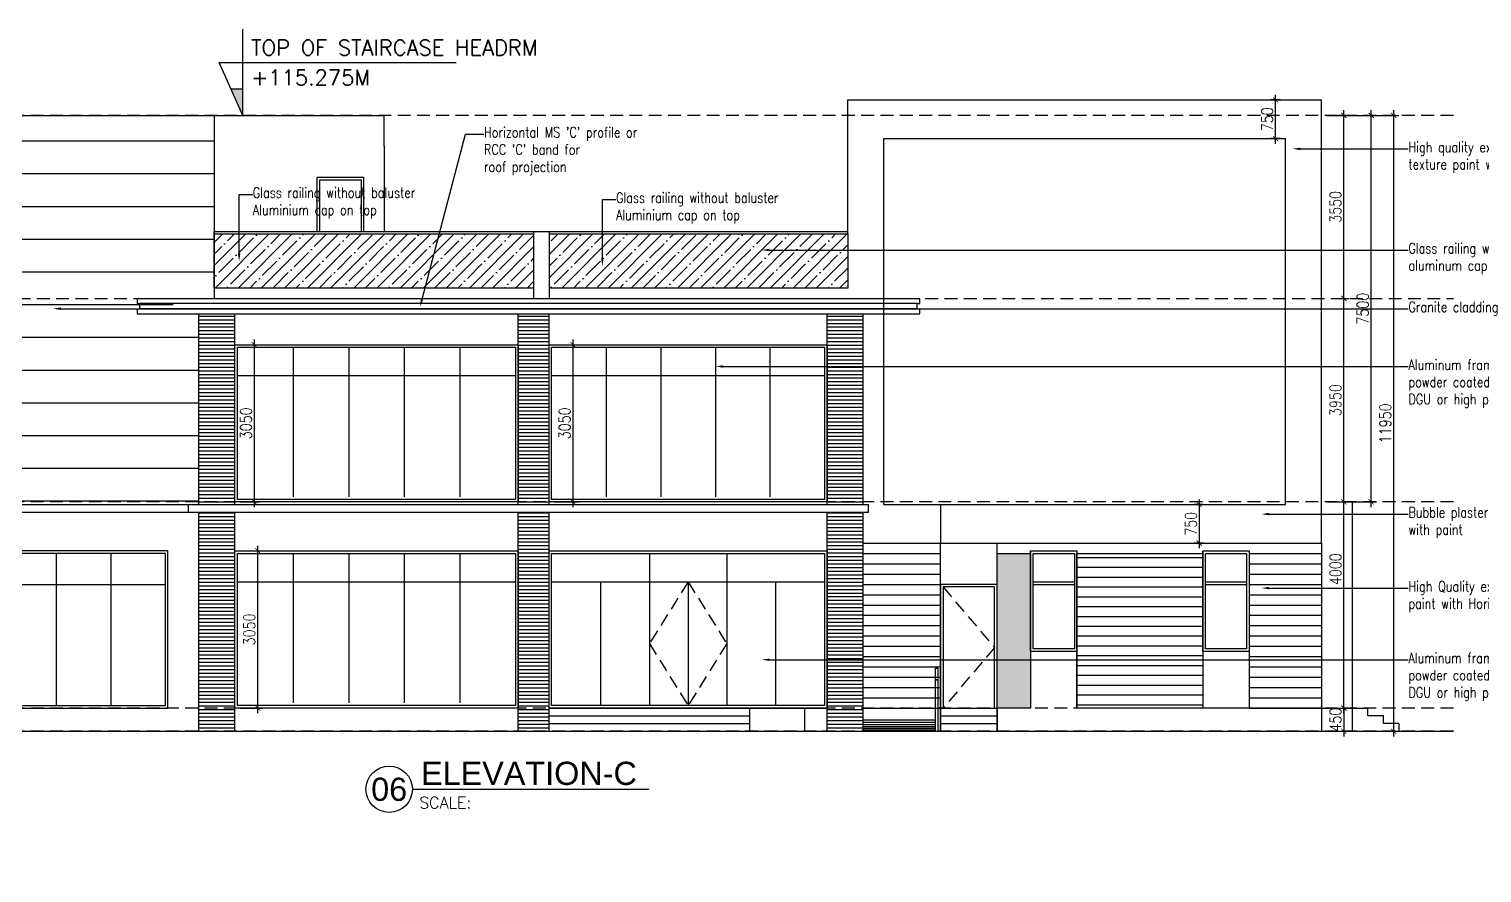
# Model space of a CAD drawing. Extents: x -32840 to 422982, y 280745 to 888746.
# Drawn here: x -11114 to 17097, y 495846 to 512220 of the extents above; entities that cross this region are included whole.
import ezdxf
from ezdxf import colors
from ezdxf.entities.mleader import LeaderData, LeaderLine
from ezdxf.enums import TextEntityAlignment as Align
from ezdxf.math import Vec2, Vec3

# ---------------------------------------------------------------- set-up
doc = ezdxf.new("R2010")
doc.units = 0
doc.header["$LTSCALE"] = 1000
doc.header["$PDMODE"] = 3
doc.linetypes.add('CONTINOUS', pattern=[0])
doc.linetypes.add('HIDDEN', pattern=[0.375, 0.25, -0.125])
doc.layers.get('Defpoints').update_dxf_attribs({"linetype": 'HIDDEN'})
for name, color, linetype in [('a-dim', 3, 'Continuous'), ('A-DOOR', 1, 'Continuous'), ('A-Elev 01', 7, 'Continuous'), ('A-Elev 02', 6, 'Continuous'), ('A-Elev 03', 4, 'Continuous'), ('A-Elev 04', 2, 'Continuous'), ('A-Elev 05', 1, 'Continuous'), ('A-HAT', 8, 'Continuous'), ('A-LVL', 31, 'HIDDEN'), ('A-PLINE', 2, 'Continuous'), ('A-Rail', 1, 'Continuous'), ('A-Tag LVl', 2, 'Continuous'), ('A-TXT', 6, 'Continuous'), ('A-WALL', 7, 'CONTINOUS'), ('a-win', 1, 'Continuous'), ('I-False Ceiling', 7, 'Continuous')]:
    doc.layers.add(name, color=color, linetype=linetype)
doc.styles.add('Arial', font='arial.ttf')
doc.styles.add('ROMANS', font='romans.shx', dxfattribs={"width": 0.8})
doc.dimstyles.new('dim-1', dxfattribs={"dimscale": 100, "dimtxt": 2.25, "dimasz": 1, "dimexe": 1, "dimexo": 1, "dimgap": 0.5, "dimtad": 1, "dimdec": 0, "dimzin": 3, "dimdsep": 46, "dimtxsty": 'ROMANS', "dimblk": 'ARCHTICK', "dimcen": 0.0625, "dimdle": 1, "dimclrd": 256, "dimclre": 256, "dimclrt": 6, "dimadec": 0, "dimazin": 0, "dimtfac": 1, "dimtdec": 0, "dimtix": 1, "dimtmove": 1, "dimatfit": 3, "dimfxl": 1, "dimfrac": 2, "dimtolj": 1, "dimtzin": 3, "dimarcsym": 0})
pattern_1 = [(180, (-245517.5, 1257881.8), (-7e-15, -70.710678), [])]

# ---------------------------------------------------------------- blocks, each defined once
blk = doc.blocks.new('_ArchTick')
at = {"color": 0, "linetype": 'ByBlock', "const_width": 0.15}
blk.add_lwpolyline([(-0.5, -0.5), (0.5, 0.5)], dxfattribs=at)
blk = doc.blocks.new('*D1622')
at = {"layer": 'a-dim', "lineweight": -2, "transparency": 16777216}
for p, q in [((14237, 503045), (14516, 503045)), ((14416, 498945), (14416, 503145)), ((14083, 499045), (14516, 499045))]:
    blk.add_line(p, q, dxfattribs=at)
at = {"layer": 'Defpoints', "color": 0, "transparency": 16777216}
for p in [(14137, 503045), (14416, 503045), (13983, 499045)]:
    blk.add_point(p, dxfattribs=at)
at = {"layer": 'a-dim', "lineweight": -2, "transparency": 16777216, "xscale": 100, "yscale": 100, "zscale": 100}
for p, rotation in [((14416, 503045), 90), ((14416, 499045), 270)]:
    blk.add_blockref('_ArchTick', p, dxfattribs=dict(at, rotation=rotation))
at = {"layer": 'a-dim', "color": 6, "transparency": 16777216, "insert": (14253, 501739), "char_height": 225, "attachment_point": 5, "rotation": 90, "style": 'ROMANS'}
blk.add_mtext('\\A1;4000', dxfattribs=at)
blk = doc.blocks.new('*D1623')
at = {"layer": 'a-dim', "lineweight": -2, "transparency": 16777216}
for p, q in [((14414, 506995), (14516, 506995)), ((14416, 502945), (14416, 507095)), ((14414, 503045), (14516, 503045))]:
    blk.add_line(p, q, dxfattribs=at)
at = {"layer": 'Defpoints', "color": 0, "transparency": 16777216}
for p in [(14314, 506995), (14416, 506995), (14314, 503045)]:
    blk.add_point(p, dxfattribs=at)
at = {"layer": 'a-dim', "lineweight": -2, "transparency": 16777216, "xscale": 100, "yscale": 100, "zscale": 100}
for p, rotation in [((14416, 506995), 90), ((14416, 503045), 270)]:
    blk.add_blockref('_ArchTick', p, dxfattribs=dict(at, rotation=rotation))
at = {"layer": 'a-dim', "color": 6, "transparency": 16777216, "insert": (14253, 505020), "char_height": 225, "attachment_point": 5, "rotation": 90, "style": 'ROMANS'}
blk.add_mtext('\\A1;3950', dxfattribs=at)
blk = doc.blocks.new('*D1624')
at = {"layer": 'a-dim', "lineweight": -2, "transparency": 16777216}
for p, q in [((15383, 498495), (15383, 510645)), ((14105, 510545), (15483, 510545)), ((15214, 498595), (15483, 498595))]:
    blk.add_line(p, q, dxfattribs=at)
at = {"layer": 'Defpoints', "color": 0, "transparency": 16777216}
for p in [(14005, 510545), (15383, 510545), (15114, 498595)]:
    blk.add_point(p, dxfattribs=at)
at = {"layer": 'a-dim', "lineweight": -2, "transparency": 16777216, "xscale": 100, "yscale": 100, "zscale": 100}
for p, rotation in [((15383, 510545), 90), ((15383, 498595), 270)]:
    blk.add_blockref('_ArchTick', p, dxfattribs=dict(at, rotation=rotation))
at = {"layer": 'a-dim', "color": 6, "transparency": 16777216, "insert": (15220, 504570), "char_height": 225, "attachment_point": 5, "rotation": 90, "style": 'ROMANS'}
blk.add_mtext('\\A1;11950', dxfattribs=at)
blk = doc.blocks.new('*D1628')
at = {"layer": 'a-dim', "lineweight": -2, "transparency": 16777216}
for p, q in [((14416, 506895), (14416, 510645)), ((14464, 510545), (14316, 510545)), ((14414, 506995), (14516, 506995))]:
    blk.add_line(p, q, dxfattribs=at)
at = {"layer": 'Defpoints', "color": 0, "transparency": 16777216}
for p in [(14416, 510545), (14564, 510545), (14314, 506995)]:
    blk.add_point(p, dxfattribs=at)
at = {"layer": 'a-dim', "lineweight": -2, "transparency": 16777216, "xscale": 100, "yscale": 100, "zscale": 100}
for p, rotation in [((14416, 510545), 90), ((14416, 506995), 270)]:
    blk.add_blockref('_ArchTick', p, dxfattribs=dict(at, rotation=rotation))
at = {"layer": 'a-dim', "color": 6, "transparency": 16777216, "insert": (14253, 508770), "char_height": 225, "attachment_point": 5, "rotation": 90, "style": 'ROMANS'}
blk.add_mtext('\\A1;3550', dxfattribs=at)
blk = doc.blocks.new('*U1606')
at = {"layer": 'A-HAT'}
blk.add_line((-512, 0), (892, 0), dxfattribs=at)
blk = doc.blocks.new('*U1607')
at = {"layer": 'A-HAT', "color": 0, "linetype": 'ByBlock', "lineweight": -2}
for p in [(0, 3200), (0, 3000), (0, 2800), (0, 2600), (0, 2400), (0, 2200), (0, 2000), (0, 1800), (0, 1600), (0, 1400), (0, 1200), (0, 1000), (0, 800), (0, 600), (0, 400), (0, 200), (0, 0)]:
    blk.add_blockref('*U1606', p, dxfattribs=at)
blk = doc.blocks.new('*U1608')
at = {"layer": 'A-HAT'}
blk.add_line((-350, 0), (1151, 0), dxfattribs=at)
blk = doc.blocks.new('*U1609')
at = {"layer": 'A-HAT', "color": 0, "linetype": 'ByBlock', "lineweight": -2}
for p in [(0, 3200), (0, 3000), (0, 2800), (0, 2600), (0, 2400), (0, 2200), (0, 2000), (0, 1800), (0, 1600), (0, 1400), (0, 1200), (0, 1000), (0, 800), (0, 600), (0, 400), (0, 200), (0, 0)]:
    blk.add_blockref('*U1608', p, dxfattribs=at)
blk = doc.blocks.new('*D1630')
at = {"layer": 'a-dim', "lineweight": -2, "transparency": 16777216}
for p, q in [((14083, 499045), (14516, 499045)), ((14416, 499045), (14416, 499145)), ((14416, 499045), (14416, 498595)), ((14083, 498595), (14516, 498595)), ((14416, 498595), (14416, 498495))]:
    blk.add_line(p, q, dxfattribs=at)
at = {"layer": 'Defpoints', "color": 0, "transparency": 16777216}
for p in [(13983, 499045), (13983, 498595), (14416, 498595)]:
    blk.add_point(p, dxfattribs=at)
at = {"layer": 'a-dim', "lineweight": -2, "transparency": 16777216, "xscale": 100, "yscale": 100, "zscale": 100}
for p, rotation in [((14416, 499045), 270), ((14416, 498595), 90)]:
    blk.add_blockref('_ArchTick', p, dxfattribs=dict(at, rotation=rotation))
at = {"layer": 'a-dim', "color": 6, "transparency": 16777216, "insert": (14253, 498820), "char_height": 225, "attachment_point": 5, "rotation": 90, "style": 'ROMANS'}
blk.add_mtext('\\A1;450', dxfattribs=at)
blk = doc.blocks.new('*D1633')
at = {"layer": 'a-dim', "lineweight": -2, "transparency": 16777216}
for p, q in [((14946, 502945), (14946, 510645)), ((14083, 510545), (15046, 510545)), ((14083, 503045), (15046, 503045))]:
    blk.add_line(p, q, dxfattribs=at)
at = {"layer": 'Defpoints', "color": 0, "transparency": 16777216}
for p in [(13983, 510545), (14946, 510545), (13983, 503045)]:
    blk.add_point(p, dxfattribs=at)
at = {"layer": 'a-dim', "lineweight": -2, "transparency": 16777216, "xscale": 100, "yscale": 100, "zscale": 100}
for p, rotation in [((14946, 510545), 90), ((14946, 503045), 270)]:
    blk.add_blockref('_ArchTick', p, dxfattribs=dict(at, rotation=rotation))
at = {"layer": 'a-dim', "color": 6, "transparency": 16777216, "insert": (14783, 506795), "char_height": 225, "attachment_point": 5, "rotation": 90, "style": 'ROMANS'}
blk.add_mtext('\\A1;7500', dxfattribs=at)
blk = doc.blocks.new('TAG-LABEL')
at = {"linetype": 'Continuous'}
blk.add_line((-65.32, 0), (-24.49, 0), dxfattribs=at)
blk.add_circle((-69.32, 0), 4, dxfattribs=at)
at = {"color": 6, "style": 'ROMANS'}
blk.add_text('SCALE:', height=2, dxfattribs=at).set_placement((-64.13, -3.31))
at = {"color": 6}
for tag, p, height, style in [('LABELNAME', (-63.82, 0.75), 4, 'Arial'), ('SCALE', (-52.05, -3.31), 2, 'ROMANS'), ('DES.LINE.01', (-63.94, -6.44), 2, 'ROMANS'), ('DES.LINE.02', (-63.94, -9.56), 2, 'ROMANS')]:
    blk.add_attdef(tag, p, '', height=height, dxfattribs=dict(at, style=style))
at = {"color": 6, "style": 'Arial'}
blk.add_attdef('88', text='', height=4, dxfattribs=at).set_placement((-69.32, 0), align=Align.MIDDLE_CENTER)
blk = doc.blocks.new('TAG-LVL-SEC')
blk.add_hatch(color=256).paths.add_polyline_path([(0, 3.42), (-1.53, 3.42), (0, 0)])
for p, q in [((0, 0), (0, 11.17)), ((0, 0), (-3.06, 6.83)), ((-3.06, 6.83), (27.63, 6.83)), ((-1.53, 3.42), (0, 3.42))]:
    blk.add_line(p, q)
at = {"color": 6, "style": 'ROMANS'}
for tag, p in [('LEVEL', (1.61, 7.76)), ('LEVELTAG', (1.44, 3.9))]:
    blk.add_attdef(tag, p, '', height=2, dxfattribs=at)
blk = doc.blocks.new('*D1617')
at = {"layer": 'a-dim', "lineweight": -2, "transparency": 16777216}
for p, q in [((11685, 502995), (11508, 502995)), ((11608, 503095), (11608, 502145)), ((11685, 502245), (11508, 502245))]:
    blk.add_line(p, q, dxfattribs=at)
at = {"layer": 'Defpoints', "color": 0, "transparency": 16777216}
for p in [(11785, 502995), (11608, 502245), (11785, 502245)]:
    blk.add_point(p, dxfattribs=at)
at = {"layer": 'a-dim', "lineweight": -2, "transparency": 16777216, "xscale": 100, "yscale": 100, "zscale": 100}
for p, rotation in [((11608, 502995), 90), ((11608, 502245), 270)]:
    blk.add_blockref('_ArchTick', p, dxfattribs=dict(at, rotation=rotation))
at = {"layer": 'a-dim', "color": 6, "transparency": 16777216, "insert": (11445, 502620), "char_height": 225, "attachment_point": 5, "rotation": 90, "style": 'ROMANS'}
blk.add_mtext('\\A1;750', dxfattribs=at)
blk = doc.blocks.new('*D1619')
at = {"layer": 'a-dim', "lineweight": -2, "transparency": 16777216}
for p, q in [((-6673, 498945), (-6673, 502195)), ((-7017, 502095), (-6573, 502095)), ((-7017, 499045), (-6573, 499045))]:
    blk.add_line(p, q, dxfattribs=at)
at = {"layer": 'Defpoints', "color": 0, "transparency": 16777216}
for p in [(-7117, 502095), (-6673, 502095), (-7117, 499045)]:
    blk.add_point(p, dxfattribs=at)
at = {"layer": 'a-dim', "lineweight": -2, "transparency": 16777216, "xscale": 100, "yscale": 100, "zscale": 100}
for p, rotation in [((-6673, 502095), 90), ((-6673, 499045), 270)]:
    blk.add_blockref('_ArchTick', p, dxfattribs=dict(at, rotation=rotation))
at = {"layer": 'a-dim', "color": 6, "transparency": 16777216, "insert": (-6836, 500570), "char_height": 225, "attachment_point": 5, "rotation": 90, "style": 'ROMANS'}
blk.add_mtext('\\A1;3050', dxfattribs=at)
blk = doc.blocks.new('*D1620')
at = {"layer": 'a-dim', "lineweight": -2, "transparency": 16777216}
for p, q in [((-917, 506095), (-453, 506095)), ((-553, 506195), (-553, 502945)), ((-917, 503045), (-453, 503045))]:
    blk.add_line(p, q, dxfattribs=at)
at = {"layer": 'Defpoints', "color": 0, "transparency": 16777216}
for p in [(-1017, 506095), (-1017, 503045), (-553, 503045)]:
    blk.add_point(p, dxfattribs=at)
at = {"layer": 'a-dim', "lineweight": -2, "transparency": 16777216, "xscale": 100, "yscale": 100, "zscale": 100}
for p, rotation in [((-553, 506095), 90), ((-553, 503045), 270)]:
    blk.add_blockref('_ArchTick', p, dxfattribs=dict(at, rotation=rotation))
at = {"layer": 'a-dim', "color": 6, "transparency": 16777216, "insert": (-715, 504570), "char_height": 225, "attachment_point": 5, "rotation": 90, "style": 'ROMANS'}
blk.add_mtext('\\A1;3050', dxfattribs=at)
blk = doc.blocks.new('*D1621')
at = {"layer": 'a-dim', "lineweight": -2, "transparency": 16777216}
for p, q in [((-7017, 506095), (-6640, 506095)), ((-6740, 506195), (-6740, 502945)), ((-7017, 503045), (-6640, 503045))]:
    blk.add_line(p, q, dxfattribs=at)
at = {"layer": 'Defpoints', "color": 0, "transparency": 16777216}
for p in [(-7117, 506095), (-7117, 503045), (-6740, 503045)]:
    blk.add_point(p, dxfattribs=at)
at = {"layer": 'a-dim', "lineweight": -2, "transparency": 16777216, "xscale": 100, "yscale": 100, "zscale": 100}
for p, rotation in [((-6740, 506095), 90), ((-6740, 503045), 270)]:
    blk.add_blockref('_ArchTick', p, dxfattribs=dict(at, rotation=rotation))
at = {"layer": 'a-dim', "color": 6, "transparency": 16777216, "insert": (-6902, 504570), "char_height": 225, "attachment_point": 5, "rotation": 90, "style": 'ROMANS'}
blk.add_mtext('\\A1;3050', dxfattribs=at)
blk = doc.blocks.new('*D1676')
at = {"layer": 'a-dim', "lineweight": -2, "transparency": 16777216}
for p, q in [((13090, 509995), (13090, 510945)), ((13182, 510845), (12990, 510845)), ((13182, 510095), (12990, 510095))]:
    blk.add_line(p, q, dxfattribs=at)
at = {"layer": 'Defpoints', "color": 0, "transparency": 16777216}
for p in [(13090, 510845), (13282, 510845), (13282, 510095)]:
    blk.add_point(p, dxfattribs=at)
at = {"layer": 'a-dim', "lineweight": -2, "transparency": 16777216, "xscale": 100, "yscale": 100, "zscale": 100}
for p, rotation in [((13090, 510845), 90), ((13090, 510095), 270)]:
    blk.add_blockref('_ArchTick', p, dxfattribs=dict(at, rotation=rotation))
at = {"layer": 'a-dim', "color": 6, "transparency": 16777216, "insert": (12927, 510470), "char_height": 225, "attachment_point": 5, "rotation": 90, "style": 'ROMANS'}
blk.add_mtext('\\A1;750', dxfattribs=at)

msp = doc.modelspace()

# ---------------------------------------------------------------- hatches: boundary and pattern name
at = {"layer": 'A-HAT'}
h = msp.add_hatch(dxfattribs=at)
h.set_pattern_fill('ANSI31', color=256, scale=200, angle=135)
h.set_pattern_definition([(180, (-245517.5, 1249824.24), (-6e-14, -635), [])])
h.paths.add_polyline_path([(-8567.3, 510544.8), (-19217.3, 510544.8), (-19217.3, 502994.8), (-8567.3, 502994.8)])
h.paths.add_polyline_path([(-8317.3, 510544.8), (-8567.3, 510544.8), (-8567.3, 502994.8), (-8317.3, 502994.8)])
h.paths.add_polyline_path([(-7817.3, 506694.8), (-8317.3, 506694.8), (-8317.3, 502994.8), (-7817.3, 502994.8)])
h.paths.add_polyline_path([(-7717.3, 510544.8), (-8317.3, 510544.8), (-8317.3, 506994.8), (-7717.3, 506994.8)])
h.paths.add_polyline_path([(-7517.3, 506994.8), (-7517.3, 508244.8), (-7517.3, 510544.8), (-7717.3, 510544.8), (-7717.3, 506994.8)])
h = msp.add_hatch(dxfattribs=at)
h.set_pattern_fill('ANSI35', color=131, scale=50)
h.set_pattern_definition([(45, (-245517.5, 1249824.24), (-224.5064, 224.5064), []), (45, (-245293, 1249824.24), (-224.5064, 224.5064), [396.875, -79.375, 0, -79.375])])
h.paths.add_polyline_path([(-7117.3, 508244.8), (-7517.3, 508244.8), (-7517.3, 507194.8), (-7117.3, 507194.8)])
h.paths.add_polyline_path([(4782.7, 508244.8), (2882.6, 508244.8), (2882.6, 507194.8), (4782.7, 507194.8)])
h.paths.add_polyline_path([(-1317.3, 507194.8), (-1317.3, 508244.8), (-7117.3, 508244.8), (-7117.3, 507194.8)])
h.paths.add_polyline_path([(-1016.9, 508244.8), (-1016.9, 507194.8), (2882.6, 507194.8), (2882.6, 508244.8)])
h = msp.add_hatch(dxfattribs=at)
h.set_pattern_fill('JIS_WOOD', color=256, scale=100, angle=135)
h.set_pattern_definition(pattern_1)
h.paths.add_polyline_path([(-7117.3, 502844.8), (-7817.3, 502844.8), (-7817.3, 498594.8), (-7117.3, 498594.8)])
h.paths.add_polyline_path([(-7817.3, 502994.8), (-7117.3, 502994.8), (-7117.3, 506694.8), (-7817.3, 506694.8)])
h = msp.add_hatch(dxfattribs=at)
h.set_pattern_fill('JIS_WOOD', color=256, scale=100, angle=135)
h.set_pattern_definition(pattern_1)
h.paths.add_polyline_path([(-1617.3, 498594.8), (-1017.3, 498594.8), (-1017.3, 502844.8), (-1617.3, 502844.8)])
h.paths.add_polyline_path([(-1017.3, 506694.8), (-1617.3, 506694.8), (-1617.3, 502994.8), (-1017.3, 502994.8)])
h = msp.add_hatch(dxfattribs=at)
h.set_pattern_fill('JIS_WOOD', color=256, scale=100, angle=135)
h.set_pattern_definition(pattern_1)
h.paths.add_polyline_path([(5082.7, 506694.8), (4382.7, 506694.8), (4382.7, 503044.8), (5082.7, 503044.8)])
h.paths.add_polyline_path([(5082.7, 502844.8), (4382.7, 502844.8), (4382.7, 499044.8), (5082.7, 499044.8)])
h.paths.add_polyline_path([(4382.7, 499044.8), (4382.7, 498594.8), (5082.7, 498594.8), (5082.7, 499044.8)])
h = msp.add_hatch(dxfattribs=at)
h.set_pattern_fill('ANSI31', color=256, scale=60, angle=135)
h.set_pattern_definition([(180, (1500, 0), (-1e-14, -190.5), [])])
h.paths.add_polyline_path([(11678.2, 499044.8), (9233.4, 499044.8), (9233.4, 502044.8), (11678.2, 502044.8)])
at = {"layer": 'I-False Ceiling'}
h = msp.add_hatch(dxfattribs=at)
h.set_pattern_fill('ANGLE', color=8)
h.set_pattern_definition([(0, (1500, 0), (0, 6.985), [5.08, -1.905]), (90, (1500, 0), (-6.985, 4e-16), [5.08, -1.905])])
h.paths.add_polyline_path([(8333.4, 499044.8), (7683.4, 499044.8), (7683.4, 502044.8), (8333.4, 502044.8)])

# ---------------------------------------------------------------- linework, layer by layer
at = {"layer": 'A-DOOR'}
for p, q in [((-5987.3, 506044.8), (-5987.3, 503144.8)), ((-4907.3, 506044.8), (-4907.3, 503144.8)), ((-3827.3, 506044.8), (-3827.3, 503144.8)), ((-2747.3, 506044.8), (-2747.3, 503144.8)), ((92.7, 506044.8), (92.7, 503144.8)), ((1152.7, 506044.8), (1152.7, 503144.8)), ((2212.7, 506044.8), (2212.7, 503144.8)), ((3272.7, 506044.8), (3272.7, 503144.8)), ((-7067.3, 505494.8), (-1667.3, 505494.8)), ((-967.3, 505494.8), (4332.7, 505494.8)), ((-10587.3, 502044.8), (-10587.3, 499094.8)), ((-9527.3, 502044.8), (-9527.3, 499094.8)), ((-5987.3, 502044.8), (-5987.3, 499144.8)), ((-4907.3, 502044.8), (-4907.3, 499144.8)), ((-3827.3, 502044.8), (-3827.3, 499144.8)), ((-2747.3, 502044.8), (-2747.3, 499144.8)), ((932.7, 502044.8), (932.7, 499094.8)), ((2432.7, 502044.8), (2432.7, 499094.8)), ((-13767.3, 501444.8), (-8467.3, 501444.8)), ((-7067.3, 501494.8), (-1667.3, 501494.8)), ((-967.3, 501494.8), (4332.7, 501494.8)), ((-17.3, 501494.8), (-17.3, 499094.8)), ((1682.7, 501494.8), (1682.7, 499094.8)), ((3382.7, 501494.8), (3382.7, 499094.8)), ((8383.4, 501494.8), (9183.4, 501494.8)), ((8383.4, 501444.8), (9183.4, 501444.8)), ((11728.2, 501494.8), (12528.2, 501494.8)), ((11728.2, 501444.8), (12528.2, 501444.8))]:
    msp.add_line(p, q, dxfattribs=at)
for points in [[(-5517.3, 508294.8), (-5517.3, 509344.8), (-4617.3, 509344.8), (-4617.3, 508294.8)], [(-5467.3, 508294.8), (-5467.3, 509294.8), (-4667.3, 509294.8), (-4667.3, 508294.8)], [(-7517.3, 508244.8), (-7517.3, 508294.8), (4782.7, 508294.8)], [(-7517.3, 508244.8), (-1617.3, 508244.8)], [(-1017.3, 508244.8), (4782.7, 508244.8)], [(9233.4, 502094.8), (9233.4, 500144.8), (8333.4, 500144.8), (8333.4, 502094.8), (9233.4, 502094.8)], [(12578.2, 502094.8), (12578.2, 500144.8), (11678.2, 500144.8), (11678.2, 502094.8), (12578.2, 502094.8)]]:
    msp.add_lwpolyline(points, dxfattribs=at)
for points in [[(-13817.3, 502094.8), (-13817.3, 499044.8), (-8417.3, 499044.8), (-8417.3, 502094.8)], [(-13767.3, 502044.8), (-13767.3, 499094.8), (-8467.3, 499094.8), (-8467.3, 502044.8)], [(-1017.3, 502094.8), (4382.7, 502094.8), (4382.7, 499044.8), (-1017.3, 499044.8)], [(-967.3, 502044.8), (4332.7, 502044.8), (4332.7, 499094.8), (-967.3, 499094.8)], [(9183.4, 502044.8), (9183.4, 500194.8), (8383.4, 500194.8), (8383.4, 502044.8)], [(12528.2, 502044.8), (12528.2, 500194.8), (11728.2, 500194.8), (11728.2, 502044.8)], [(7683.4, 499044.8), (7683.4, 501444.8), (6583.4, 501444.8), (6583.4, 499044.8)], [(7633.4, 499044.8), (7633.4, 501394.8), (6633.4, 501394.8), (6633.4, 499044.8)]]:
    msp.add_lwpolyline(points, close=True, dxfattribs=at)
at = {"layer": 'A-DOOR', "color": 8, "linetype": 'HIDDEN'}
for points in [[(1682.7, 501494.8), (932.7, 500294.8), (1682.7, 499094.8)], [(1682.7, 501494.8), (2432.7, 500294.8), (1682.7, 499094.8)], [(6633.4, 501394.8), (7633.4, 500219.8), (6633.4, 499044.8)]]:
    msp.add_lwpolyline(points, dxfattribs=at)
at = {"layer": 'A-Elev 01'}
for p, q in [((-19917.3, 510544.8), (-7517.3, 510544.8)), ((-1317.3, 508294.8), (-1317.3, 506994.8)), ((-1016.9, 508294.8), (-1016.9, 506994.8)), ((-9017.4, 506994.8), (6182.7, 506994.8)), ((-9017.4, 506994.8), (-9017.4, 506894.8)), ((6182.7, 506894.8), (6182.7, 506994.8)), ((-9017.4, 506894.8), (-8967.4, 506894.8)), ((-9017.4, 506794.8), (-8967.4, 506794.8)), ((-9017.4, 506794.8), (-9017.4, 506694.8)), ((-9017.4, 506694.8), (6182.7, 506694.8)), ((-8967.4, 506894.8), (-8967.4, 506794.8)), ((-7817.3, 502994.8), (-7817.3, 506694.8)), ((-7117.3, 502994.8), (-7117.3, 506694.8)), ((-1617.3, 502994.8), (-1617.3, 506694.8)), ((-1017.3, 502994.8), (-1017.3, 506694.8)), ((4382.7, 502994.8), (4382.7, 506694.8)), ((5082.7, 502994.8), (5082.7, 506694.8)), ((6132.7, 506894.8), (6182.7, 506894.8)), ((6132.7, 506794.8), (6132.7, 506894.8)), ((6132.7, 506794.8), (6182.7, 506794.8)), ((6182.7, 506694.8), (6182.7, 506794.8)), ((-19217.3, 502994.8), (5182.7, 502994.8)), ((5182.7, 502844.8), (5182.7, 502994.8)), ((-19217.3, 502844.8), (5182.7, 502844.8)), ((-7817.3, 498594.8), (-7817.3, 502844.8)), ((-7117.3, 498594.8), (-7117.3, 502844.8)), ((-1617.3, 498594.8), (-1617.3, 502844.8)), ((-1017.3, 498594.8), (-1017.3, 502844.8)), ((4382.7, 498594.8), (4382.7, 502844.8)), ((5082.7, 498594.8), (5082.7, 502844.8)), ((-1017.3, 499044.8), (2882.6, 499044.8)), ((-1017.3, 499044.8), (4382.7, 499044.8)), ((2882.6, 499044.8), (4382.7, 499044.8)), ((2882.6, 498594.8), (2882.6, 499044.8)), ((3942.6, 499044.8), (3942.6, 498594.8)), ((5082.7, 499044.8), (5582.7, 499044.8)), ((-1017.3, 498894.8), (2882.6, 498894.8)), ((5082.7, 498819.8), (6483.4, 498819.8)), ((6583.4, 498894.8), (7683.4, 498894.8)), ((-21917.3, 498594.8), (16543.8, 498594.8)), ((-1017.3, 498744.8), (2882.6, 498744.8)), ((6583.4, 498744.8), (7683.4, 498744.8))]:
    msp.add_line(p, q, dxfattribs=at)
at = {"layer": 'A-Elev 01', "color": 8}
msp.add_line((6583.4, 502994.8), (6583.4, 502244.8), dxfattribs=at)
at = {"layer": 'A-Elev 01'}
msp.add_lwpolyline([(-1317.3, 508294.8), (-1016.9, 508294.8)], dxfattribs=at)
at = {"layer": 'A-Elev 02'}
msp.add_line((-7517.3, 510544.8), (-7517.3, 506994.8), dxfattribs=at)
at = {"layer": 'A-Elev 03'}
for p, q in [((4782.7, 509944.8), (4782.7, 510844.8)), ((4782.7, 510844.8), (13982.7, 510844.8)), ((13982.7, 502244.8), (13982.7, 510844.8)), ((5482.7, 502994.8), (5482.7, 510094.8)), ((5482.7, 510094.8), (13282.3, 510094.8)), ((13282.3, 502994.8), (13282.3, 510094.8)), ((4782.7, 508244.8), (4782.7, 509944.8)), ((5482.7, 502994.8), (13282.3, 502994.8)), ((5082.7, 502244.8), (13982.7, 502244.8))]:
    msp.add_line(p, q, dxfattribs=at)
at = {"layer": 'A-Elev 04'}
for p, q in [((14582.7, 498594.8), (14582.7, 503044.8)), ((13982.7, 502244.8), (13982.7, 498594.8)), ((13982.7, 499044.8), (14882.7, 499044.8)), ((14882.7, 498894.8), (14882.7, 499044.8)), ((15182.7, 498894.8), (14882.7, 498894.8)), ((15182.7, 498744.8), (15182.7, 498894.8)), ((15482.7, 498744.8), (15182.7, 498744.8)), ((15482.7, 498744.8), (15482.7, 498594.8))]:
    msp.add_line(p, q, dxfattribs=at)
at = {"layer": 'A-Elev 05'}
for p, q in [((-7517.3, 510544.8), (-4217.3, 510544.8)), ((-4217.3, 509944.8), (-4217.3, 510544.8)), ((-4217.3, 509944.8), (-4217.3, 508294.8))]:
    msp.add_line(p, q, dxfattribs=at)
at = {"layer": 'A-HAT'}
for p, q in [((6132.7, 506894.8), (-8967.4, 506894.8)), ((6132.7, 506794.8), (-8967.4, 506794.8)), ((6583.4, 498594.8), (6583.4, 502244.8)), ((7683.4, 498594.8), (7683.4, 502244.8)), ((8333.4, 502094.8), (8333.4, 499044.8)), ((9233.4, 502094.8), (9233.4, 499044.8)), ((11678.2, 502094.8), (11678.2, 499044.8)), ((12578.2, 502094.8), (12578.2, 499044.8)), ((5582.7, 499044.8), (6483.4, 499044.8)), ((13982.7, 499044.8), (9682.7, 499044.8)), ((13982.7, 499044.8), (13199.4, 499044.8)), ((5082.7, 498769.8), (6483.4, 498769.8)), ((5082.7, 498724.8), (6483.4, 498724.8)), ((5082.7, 498684.8), (6483.4, 498684.8)), ((5082.7, 498654.8), (6483.4, 498654.8)), ((5082.7, 498624.8), (6483.4, 498624.8)), ((5082.7, 498609.8), (6483.4, 498609.8))]:
    msp.add_line(p, q, dxfattribs=at)
at = {"layer": 'A-HAT', "color": 131}
for points in [[(-1317.3, 507194.8), (-7517.3, 507194.8), (-7517.3, 508244.8), (-1317.3, 508244.8)], [(-1016.9, 508244.8), (4782.7, 508244.8), (4782.7, 507194.8)], [(4782.7, 507194.8), (-1016.9, 507194.8)]]:
    msp.add_lwpolyline(points, dxfattribs=at)
at = {"layer": 'A-HAT'}
msp.add_lwpolyline([(8333.4, 499044.8), (7683.4, 499044.8), (7683.4, 502044.8), (8333.4, 502044.8)], close=True, dxfattribs=at)
at = {"layer": 'A-LVL'}
for p, q in [((16543.8, 510544.8), (-22963.6, 510544.8)), ((-22963.6, 506994.8), (16543.8, 506994.8)), ((16543.8, 503044.8), (-22963.6, 503044.8)), ((16543.8, 499044.8), (-22963.6, 499044.8)), ((16543.8, 498594.8), (-27619.6, 498594.8))]:
    msp.add_line(p, q, dxfattribs=at)
at = {"layer": 'A-PLINE'}
msp.add_lwpolyline([(11678.2, 499044.8), (9233.4, 499044.8), (9233.4, 502044.8), (11678.2, 502044.8)], close=True, dxfattribs=at)
at = {"layer": 'A-Rail'}
msp.add_lwpolyline([(6533.4, 499594.8), (6483.4, 499594.8), (6483.4, 499819.8), (6533.4, 499819.8)], close=True, dxfattribs=at)
msp.add_lwpolyline([(6483.4, 498594.8), (6483.4, 499594.8), (6533.4, 499594.8), (6533.4, 498594.8)], dxfattribs=at)
at = {"layer": 'A-WALL'}
msp.add_line((-8017.3, 502844.8), (-8017.3, 502994.8), dxfattribs=at)
for points in [[(6583.4, 499044.8), (6583.4, 498594.8)], [(7683.4, 499044.8), (7683.4, 498594.8)]]:
    msp.add_lwpolyline(points, dxfattribs=at)
at = {"layer": 'a-win'}
for points in [[(-7117.3, 506094.8), (-1617.3, 506094.8), (-1617.3, 503044.8), (-7117.3, 503044.8)], [(-1017.3, 506094.8), (4382.7, 506094.8), (4382.7, 503044.8), (-1017.3, 503044.8)], [(-7067.3, 506044.8), (-1667.3, 506044.8), (-1667.3, 503094.8), (-7067.3, 503094.8)], [(-967.3, 506044.8), (4332.7, 506044.8), (4332.7, 503094.8), (-967.3, 503094.8)], [(-7117.3, 502094.8), (-1617.3, 502094.8), (-1617.3, 499044.8), (-7117.3, 499044.8)], [(-7067.3, 502044.8), (-1667.3, 502044.8), (-1667.3, 499094.8), (-7067.3, 499094.8)]]:
    msp.add_lwpolyline(points, close=True, dxfattribs=at)

# ---------------------------------------------------------------- block references
at = {"layer": 'A-HAT', "xscale": -1, "rotation": 180}
for name, p in [('*U1609', (5432.7, 502244.8)), ('*U1607', (13090.3, 502244.8))]:
    msp.add_blockref(name, p, dxfattribs=at)
at = {"layer": 'A-Tag LVl'}
ref = msp.add_blockref('TAG-LVL-SEC', (-6964.4, 510544.8), dxfattribs=dict(at, xscale=150, yscale=150, zscale=150))
ref.add_attrib('LEVEL', 'TOP OF STAIRCASE HEADRM', (-6803.1, 511709.2), dxfattribs={"layer": '0', "color": 6, "height": 300, "style": 'ROMANS'})
ref.add_attrib('LEVELTAG', '+115.275M', (-6802.4, 511129.2), dxfattribs={"layer": '0', "color": 6, "height": 300, "style": 'ROMANS'})
ref = msp.add_blockref('TAG-LABEL', (3676.7, 497469.3), dxfattribs=dict(at, xscale=112.5, yscale=112.5, zscale=112.5))
ref.add_attrib('88', '06', dxfattribs={"layer": '0', "color": 6, "height": 450, "style": 'Arial'}).set_placement((-4121.7, 497469.3), align=Align.MIDDLE_CENTER)
ref.add_attrib('LABELNAME', 'ELEVATION-C', (-3503, 497553.6), dxfattribs={"layer": '0', "color": 6, "height": 450, "style": 'Arial'})

# ---------------------------------------------------------------- dimensions: what is measured, and where the dimension line sits
at = {"layer": 'a-dim'}
for base, p1, p2, picture, middle in [((13089.9, 510844.8), (13282.3, 510094.8), (13282.3, 510844.8), '*D1676', (12927.4, 510469.8)), ((14945.9, 510544.8), (13982.7, 503044.8), (13982.7, 510544.8), '*D1633', (14783.4, 506794.8)), ((15382.5, 510544.8), (15114, 498594.8), (14005.1, 510544.8), '*D1624', (15220, 504569.8)), ((14415.9, 510544.8), (14313.8, 506994.8), (14563.8, 510544.8), '*D1628', (14253.4, 508769.8)), ((14415.9, 506994.8), (14313.8, 503044.8), (14313.8, 506994.8), '*D1623', (14253.4, 505019.8)), ((-6739.8, 503044.8), (-7117.3, 506094.8), (-7117.3, 503044.8), '*D1621', (-6902.3, 504569.8)), ((-552.5, 503044.8), (-1017.3, 506094.8), (-1017.3, 503044.8), '*D1620', (-715, 504569.8)), ((11607.8, 502244.8), (11785.4, 502994.8), (11785.4, 502244.8), '*D1617', (11445.3, 502619.8)), ((-6673.2, 502094.8), (-7117.3, 499044.8), (-7117.3, 502094.8), '*D1619', (-6835.7, 500569.8)), ((14415.9, 498594.8), (13982.7, 499044.8), (13982.7, 498594.8), '*D1630', (14253.4, 498819.8))]:
    dim = msp.add_linear_dim(base=base, p1=p1, p2=p2, angle=90, dimstyle='dim-1', dxfattribs=at)
    dim.commit()
    dim.dimension.update_dxf_attribs({"geometry": picture, "text_midpoint": middle})
dim = msp.add_linear_dim(base=(14415.9, 503044.8), p1=(13982.7, 499044.8), p2=(14136.6, 503044.8), angle=90, dimstyle='dim-1', dxfattribs=at)
dim.commit()
dim.dimension.update_dxf_attribs({"geometry": '*D1622', "text_midpoint": (14415.9, 501738.6), "dimtype": 160})

# ---------------------------------------------------------------- leaders
at = {"layer": 'A-TXT'}
ml = msp.add_multileader_mtext('Standard', dxfattribs=at)
ml.set_content("Horizontal MS 'C' profile or\\PRCC 'C' band for \\Proof projection", color=256, style='ROMANS')
ml.set_leader_properties()
ml.build(insert=Vec2(0, 0))
ml.multileader.update_dxf_attribs({"dogleg_length": 50, "arrow_head_size": 150})
ctx = ml.context
ctx.base_point, ctx.char_height, ctx.arrow_head_size, ctx.plane_origin = Vec3(-2282.9, 510183.5), 200, 150, Vec3(3776.3, 511099.7)
notes = []
notes.append((ctx, [(0, (1, 1, 0), (-2642.6, 510183.5), (1, 0), 359.7, [(1, [(-3522.2, 506832.4)], 0, [])])]))
ctx.mtext.insert, ctx.mtext.flow_direction = Vec3(-2280.9, 510316.8), 5
ml = msp.add_multileader_mtext('Standard', dxfattribs=at)
ml.set_content('High quality exterior grade \\Ptexture paint with horizontal groove', color=256, style='ROMANS')
ml.set_leader_properties()
ml.build(insert=Vec2(0, 0))
ml.multileader.update_dxf_attribs({"dogleg_length": 50, "arrow_head_size": 150})
ctx = ml.context
ctx.base_point, ctx.char_height, ctx.arrow_head_size, ctx.plane_origin = Vec3(15666.8, 509896.1), 200, 150, Vec3(18890.3, 510846.6)
notes.append((ctx, [(0, (1, 1, 0), (15423.6, 509896.1), (1, 0), 243.2, [(1, [(13420.6, 509896.1)], 0, [])])]))
ctx.mtext.insert, ctx.mtext.flow_direction = Vec3(15668.8, 510029.4), 5
ml = msp.add_multileader_mtext('Standard', dxfattribs=at)
ml.set_content('Glass railing without baluster\\PAluminium cap on top', color=256, style='ROMANS')
ml.set_leader_properties()
ml.build(insert=Vec2(0, 0))
ml.multileader.update_dxf_attribs({"dogleg_length": 50, "arrow_head_size": 150})
ctx = ml.context
ctx.base_point, ctx.char_height, ctx.arrow_head_size, ctx.plane_origin = Vec3(-6771.4, 509012.3), 200, 150, Vec3(1058.9, 508225.7)
notes.append((ctx, [(0, (1, 1, 0), (-7034.5, 509012.3), (1, 0), 263.1, [(0, [(-7034.5, 507719.4)], 0, [])])]))
ctx.mtext.insert, ctx.mtext.flow_direction = Vec3(-6769.4, 509145.6), 5
ml = msp.add_multileader_mtext('Standard', dxfattribs=at)
ml.set_content('Glass railing without baluster\\PAluminium cap on top', color=256, style='ROMANS')
ml.set_leader_properties()
ml.build(insert=Vec2(0, 0))
ml.multileader.update_dxf_attribs({"dogleg_length": 50, "arrow_head_size": 150})
ctx = ml.context
ctx.base_point, ctx.char_height, ctx.arrow_head_size, ctx.plane_origin = Vec3(280.9, 508914.6), 200, 150, Vec3(8111.2, 508128)
notes.append((ctx, [(0, (1, 1, 0), (17.8, 508914.6), (1, 0), 263.1, [(0, [(17.8, 507621.7)], 0, [])])]))
ctx.mtext.insert, ctx.mtext.flow_direction = Vec3(282.9, 509047.9), 5
ml = msp.add_multileader_mtext('Standard', dxfattribs=at)
ml.set_content('Glass railing without baluster & \\Paluminum cap on top  ', color=256, style='ROMANS')
ml.set_leader_properties()
ml.build(insert=Vec2(0, 0))
ml.multileader.update_dxf_attribs({"dogleg_length": 50, "arrow_head_size": 150})
ctx = ml.context
ctx.base_point, ctx.char_height, ctx.arrow_head_size, ctx.plane_origin = Vec3(15666.8, 507933.1), 200, 150, Vec3(18890.3, 508883.6)
notes.append((ctx, [(0, (1, 1, 0), (15423.6, 507933.1), (1, 0), 243.2, [(1, [(3112.3, 507933.1)], 0, [])])]))
ctx.mtext.insert, ctx.mtext.flow_direction = Vec3(15668.8, 508066.4), 5
ml = msp.add_multileader_mtext('Standard', dxfattribs=at)
ml.set_content('Granite cladding', color=256, style='ROMANS')
ml.set_leader_properties()
ml.build(insert=Vec2(0, 0))
ml.multileader.update_dxf_attribs({"dogleg_length": 50, "arrow_head_size": 150})
ctx = ml.context
ctx.base_point, ctx.char_height, ctx.arrow_head_size, ctx.plane_origin = Vec3(15666.8, 506794.8), 200, 150, Vec3(18890.3, 507745.4)
notes.append((ctx, [(0, (1, 1, 0), (15423.6, 506794.8), (1, 0), 243.2, [(1, [(-10652.1, 506794.8)], 0, [])])]))
ctx.mtext.insert, ctx.mtext.flow_direction = Vec3(15668.8, 506928.2), 5
ml = msp.add_multileader_mtext('Standard', dxfattribs=at)
ml.set_content('Aluminum frame with dark grey \\Ppowder coated & \\PDGU or high performance glass', color=256, style='ROMANS')
ml.set_leader_properties()
ml.build(insert=Vec2(0, 0))
ml.multileader.update_dxf_attribs({"dogleg_length": 50, "arrow_head_size": 150})
ctx = ml.context
ctx.base_point, ctx.char_height, ctx.arrow_head_size, ctx.plane_origin = Vec3(15666.8, 505673.4), 200, 150, Vec3(18890.3, 506623.9)
notes.append((ctx, [(0, (1, 1, 0), (15423.6, 505673.4), (1, 0), 243.2, [(1, [(2212.7, 505673.4)], 0, [])])]))
ctx.mtext.insert, ctx.mtext.flow_direction = Vec3(15668.8, 505806.7), 5
ml = msp.add_multileader_mtext('Standard', dxfattribs=at)
ml.set_content('Bubble plaster exterior texture \\Pwith paint  ', color=256, style='ROMANS')
ml.set_leader_properties()
ml.build(insert=Vec2(0, 0))
ml.multileader.update_dxf_attribs({"dogleg_length": 50, "arrow_head_size": 150})
ctx = ml.context
ctx.base_point, ctx.char_height, ctx.arrow_head_size, ctx.plane_origin = Vec3(15666.8, 502809), 200, 150, Vec3(18890.3, 503759.6)
notes.append((ctx, [(0, (1, 1, 0), (15423.6, 502809), (1, 0), 243.2, [(0, [(12814.9, 502809)], 0, [])])]))
ctx.mtext.insert, ctx.mtext.flow_direction = Vec3(15668.8, 502942.4), 5
ml = msp.add_multileader_mtext('Standard', dxfattribs=at)
ml.set_content('High Quality exterior grade\\Ppaint with Horizontal groove ', color=256, style='ROMANS')
ml.set_leader_properties()
ml.build(insert=Vec2(0, 0))
ml.multileader.update_dxf_attribs({"dogleg_length": 50, "arrow_head_size": 150})
ctx = ml.context
ctx.base_point, ctx.char_height, ctx.arrow_head_size, ctx.plane_origin = Vec3(15666.8, 501372.9), 200, 150, Vec3(18890.3, 502323.5)
notes.append((ctx, [(0, (1, 1, 0), (15423.6, 501372.9), (1, 0), 243.2, [(0, [(12814.9, 501372.9)], 0, [])])]))
ctx.mtext.insert, ctx.mtext.flow_direction = Vec3(15668.8, 501506.3), 5
ml = msp.add_multileader_mtext('Standard', dxfattribs=at)
ml.set_content('Aluminum frame with dark grey \\Ppowder coated & \\PDGU or high performance glass', color=256, style='ROMANS')
ml.set_leader_properties()
ml.build(insert=Vec2(0, 0))
ml.multileader.update_dxf_attribs({"dogleg_length": 50, "arrow_head_size": 150})
ctx = ml.context
ctx.base_point, ctx.char_height, ctx.arrow_head_size, ctx.plane_origin = Vec3(15666.8, 499983.4), 200, 150, Vec3(18890.3, 500933.9)
notes.append((ctx, [(0, (1, 1, 0), (15423.6, 499983.4), (1, 0), 243.2, [(1, [(3112.3, 499983.4)], 0, [])])]))
ctx.mtext.insert, ctx.mtext.flow_direction = Vec3(15668.8, 500116.7), 5
for ctx, leaders in notes:
    for number, flags, end, landing, length, lines in leaders:
        leader = LeaderData()
        leader.index, (leader.has_last_leader_line, leader.has_dogleg_vector, leader.attachment_direction) = number, flags
        leader.last_leader_point, leader.dogleg_vector, leader.dogleg_length = Vec3(end), Vec3(landing), length
        for number, points, colour, breaks in lines:
            line = LeaderLine()
            line.index, line.vertices, line.color, line.breaks = number, Vec3.list(points), colors.encode_raw_color(colour), breaks
            leader.lines.append(line)
        ctx.leaders.append(leader)

doc.saveas('drawing.dxf')
